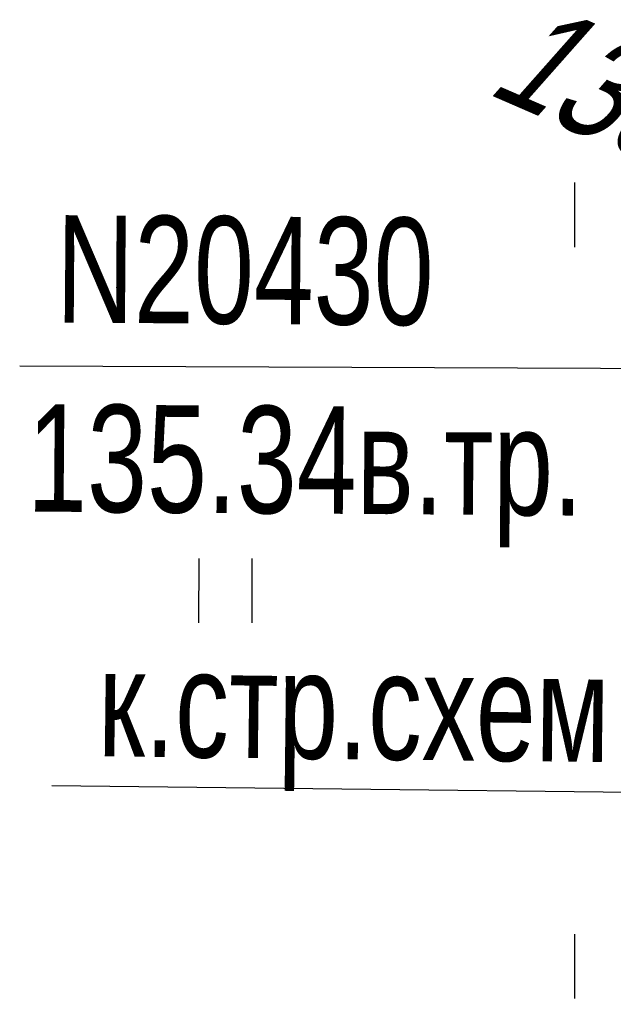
# Model space of a CAD drawing. Extents: x 10098 to 11902, y 8648 to 10202.
# Drawn here: x 11773.78 to 11779.3, y 8765.76 to 8775.04 of the extents above; entities that cross this region are included whole.
import ezdxf

# ---------------------------------------------------------------- set-up
doc = ezdxf.new("R2010")
doc.units = 0
for name, color, linetype in [('1_Водопровод', 7, 'Continuous'), ('24_Растительность', 7, 'Continuous'), ('38_Высотные_отметки', 7, 'Continuous')]:
    doc.layers.add(name, color=color, linetype=linetype)
doc.layers.add('7_Электрокабели', color=1, linetype='Continuous', lineweight=30)
doc.styles.add('mggt', font='russian_1251.shx', dxfattribs={"width": 0.75, "oblique": 18, "height": 1})

msp = doc.modelspace()

# ---------------------------------------------------------------- linework, layer by layer
at = {"layer": '1_Водопровод', "color": 8, "linetype": 'Continuous', "lineweight": 15}
msp.add_lwpolyline([(11773.7784, 8771.8202), (11780.7293, 8771.7926), (11786.1815, 8768.2412)], dxfattribs=at)
at = {"layer": '24_Растительность', "color": 8, "linetype": 'Continuous', "lineweight": 15}
for p, q in [((11778.945, 8772.926), (11778.946, 8773.526)), ((11775.445, 8769.426), (11775.446, 8770.026)), ((11775.94, 8769.426), (11775.941, 8770.026)), ((11778.945, 8765.926), (11778.946, 8766.526))]:
    msp.add_line(p, q, dxfattribs=at)
at = {"layer": '7_Электрокабели', "color": 8, "linetype": 'Continuous', "lineweight": 15}
msp.add_lwpolyline([(11774.0754, 8767.9118), (11782.1787, 8767.8171), (11788.0153, 8762.5123)], dxfattribs=at)

# ---------------------------------------------------------------- texts
at = {"layer": '1_Водопровод', "color": 8, "linetype": 'Continuous', "lineweight": 15, "style": 'mggt', "width": 0.75}
for s, p in [('N20430', (11774.1137, 8772.2235)), ('135.34в.тр.', (11773.8437, 8770.4626))]:
    msp.add_text(s, height=1, rotation=359.57421, dxfattribs=at).set_placement(p)
at = {"layer": '38_Высотные_отметки', "color": 8, "lineweight": 15, "style": 'mggt', "oblique": 18, "width": 0.8}
msp.add_text('138.66    ', height=1, rotation=336.48395, dxfattribs=at).set_placement((11778.1056, 8774.3643))
at = {"layer": '7_Электрокабели', "color": 8, "linetype": 'Continuous', "lineweight": 15, "style": 'mggt', "width": 0.75}
msp.add_text('к.стр.схем', height=1, rotation=359.33938, dxfattribs=at).set_placement((11774.5012, 8768.1828))

doc.saveas('drawing.dxf')
